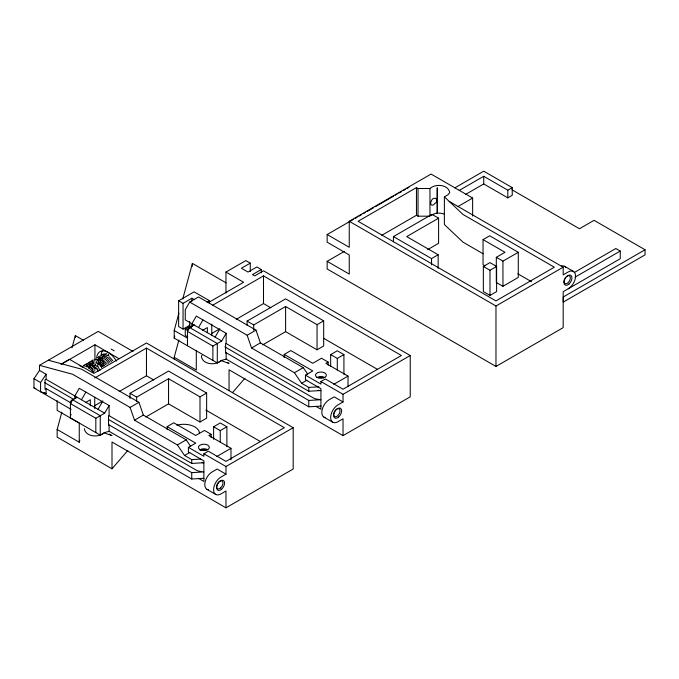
<?xml version="1.0" encoding="UTF-8"?>
<svg xmlns="http://www.w3.org/2000/svg" width="679" height="679" viewBox="0 0 679 679"><rect width="100%" height="100%" fill="white"/><g stroke="black" fill="none" stroke-linecap="round" stroke-linejoin="round"><path stroke-width="1.02" d="M71.125 409.378L33.95 387.93L33.958 378.721L39.484 370.428L39.484 365.327L98.26 331.394L133.059 351.493M39.484 370.428L46.121 374.256L40.587 382.549L40.57 391.749L46.096 393.676L46.096 388.575L71.185 403.054M95.824 432.582L95.832 418.272L104.676 413.172L109.098 405.516L79.265 388.295L74.843 395.942L74.843 398.497L77.05 397.223L71.337 400.517L70.421 402.104L70.412 417.908L100.246 435.129L104.668 432.582L109.098 431.301L191.741 479.018L203.895 478.296M100.246 435.129L100.254 415.718L72.628 399.77L71.337 400.517M201.994 462.637A10.94 6.315 0 0 0 203.895 462.73L191.741 463.434L109.098 415.726L109.098 405.516M187.463 345.704L187.472 329.901L188.389 328.313L194.101 325.02L188.389 328.313M191.894 326.293L191.894 323.747L196.316 316.091L226.149 333.313L226.141 343.523L308.784 391.24L320.938 390.535A10.94 6.315 0 0 1 318.112 390.315M212.875 360.379L212.883 346.069L221.727 340.968L226.149 333.313M178.891 313.206L174.206 330.495L174.206 338.142L217.297 362.934L217.305 343.523L189.679 327.567L187.463 331.394L212.883 346.069M84.315 428.729C85.724 436.962 98.582 437.904 104.099 432.846L112.001 435.629L109.319 434.085M187.811 336.971L185.265 335.494L185.24 329.137L189.653 326.574L189.67 321.456M100.594 359.25L100.848 357.179M87.285 366.881L87.583 365.438M90.095 365.217L90.392 363.757M92.879 363.647L93.176 362.204M98.463 360.413L98.761 358.962M72.033 347.792L75.344 335.596L83.542 340.332M127.822 450.483L112.001 468.807L57.155 437.14L57.155 429.484L61.84 412.204M57.155 429.484L79.256 442.241L79.808 440.213M182.744 298.972L192.386 263.393L226.124 282.871M174.206 338.142L174.758 336.113M174.206 359.199L174.206 357.281L178.891 340.001M100.441 358.622L101.205 357.23M102.351 357.646L102.173 359.216M92.038 363.511L92.785 362.119M201.986 355.338L201.366 356.526C202.766 364.759 215.633 365.701 221.15 360.651L229.052 363.435L227.261 362.399M86.394 366.855L87.201 365.344M89.221 365.192L89.942 363.791M97.632 360.294L98.447 358.767M72.628 399.77L70.421 403.598L95.832 418.272M81.472 399.77L85.894 392.123M98.048 409.344L102.47 401.688M307.68 374.112L303.258 367.636L260.397 342.887L255.975 330.13L198.523 296.952L189.687 302.062L185.265 309.709L185.265 319.919L221.727 340.968M198.523 327.575L202.945 319.919M215.099 337.14L219.512 329.485M88.694 362.832L90.282 361.423L94.016 360.982M103.004 356.212L103.921 355.397M232.49 392.623L244.873 378.279M91.538 361.143L93.159 359.785M83.186 365.939C86.377 362.043 91.988 365.064 94.398 368.281M86.046 364.275L89.238 362.467L93.379 363.443M98.489 356.721L100.45 356.008M200.025 450.364L202.469 449.549A5.466 3.157 0 0 1 206.62 449.863M318.205 377.668L319.52 377.346A5.466 3.157 0 0 1 323.671 377.66M102.945 354.149L106.773 353.725M224.834 346.859L313.206 397.869L315.472 398.87L320.938 399.736L308.784 400.432L226.141 352.724L225.581 353.046L225.589 343.846L226.141 343.523M108.699 419.588L196.155 470.072L198.421 471.073L203.895 471.93L191.741 472.635L109.09 424.927L108.53 425.249L108.538 416.049L109.098 415.726M61.39 364.037L69.53 359.335L93.838 373.374L146.46 342.997L293.184 427.702L293.184 469.019L225.98 507.816L112.001 442.012L112.001 468.807M61.017 364.377L94.941 344.788L118.91 358.631M225.954 293.056L225.954 272.075L245.84 260.592L250.262 263.146L250.262 271.541M190.128 325.02L183.05 329.103L178.636 326.557L178.636 300.78L194.101 291.851L209.573 300.78L209.573 302.842M46.121 374.256L46.121 379.357L45.018 380.002L45.001 389.203L46.096 388.575M250.262 263.146L241.418 268.247L248.039 272.067L256.874 266.966L261.296 269.521L261.296 272.661M178.636 300.78L183.05 303.335L191.894 298.234L194.381 299.668M261.296 269.521L252.452 274.622L254.667 275.895L263.503 270.794L410.235 355.507L410.235 396.816L343.031 435.621L229.052 369.809L229.052 390.425M207.019 302.257L209.573 300.78M208.207 302.715L243.617 282.277L225.954 272.075M574.128 272.593L615.828 248.522L620.25 251.069L620.25 258.724L563.18 291.698L563.18 327.651L495.976 366.448L327.151 268.977L327.151 261.322L349.252 274.087L349.252 254.948L327.151 242.191L327.151 234.535L349.252 247.292L349.252 221.286L431.046 174.062L472.635 198.064L472.635 216.1M327.151 234.535L353.513 219.317M355.329 218.265L357.146 217.212M358.962 216.168L361.686 214.589M363.511 213.546L365.327 212.493M367.144 211.441L373.509 207.766M375.326 206.722L393.497 196.223M395.322 195.179L397.139 194.126M398.955 193.074L401.679 191.503M403.496 190.451L405.321 189.407M407.137 188.355L408.953 187.302M93.108 371.617L94.941 370.564M212.629 305.27L263.503 275.895L401.391 355.507L343.031 389.203L325.351 378.992L320.929 381.547L320.929 384.102L305.465 375.164L305.465 379.756L320.929 388.694L320.929 409.233L316.38 406.602M416.456 187.591L358.088 221.286L495.976 300.899L554.344 267.203L463.027 214.479L444.38 196.834L447.928 194.788L449.736 192.624C448.335 184.391 435.468 183.449 429.96 188.507L418.026 188.499L416.456 187.591L416.456 215.277L381.802 235.282M94.67 377.991L146.46 348.098L284.348 427.702L225.98 461.397L208.3 451.196L203.878 453.75L203.878 456.296L188.414 447.368L188.414 451.959L203.878 460.888L203.878 481.436L198.421 478.279M202.631 330.308L207.358 327.575L207.358 332.676M327.151 261.322L344.423 251.357M454.769 187.905L483.728 171.184L512.238 187.642L512.238 195.297L507.816 197.852L483.728 183.941L465.548 194.44M85.579 402.511L90.315 399.778L90.315 405.898M459.182 190.451L483.728 176.285L507.816 190.196L512.238 187.642M211.721 333.482L219.903 328.755M236.25 319.317L263.503 303.581L270.811 307.799M94.67 405.677L102.852 400.958M119.198 391.52L146.46 375.784L153.76 380.002M247.088 325.292L247.088 321.099L285.604 298.862L323.679 320.844L323.679 345.984L317.051 349.804L285.604 331.649L262.824 344.805M393.447 241.834L393.447 236.598L431.963 214.36L438.592 218.188L438.592 243.32L427.66 249.634M430.842 215.676C434.636 212.697 439.814 212.434 444.21 214.131M130.037 398.539L130.037 393.302L168.553 371.065L206.637 393.048L206.637 418.179L199.999 422.007L168.553 403.852L145.781 416.999M458.036 206.492L472.635 198.064M247.088 321.099L253.717 324.927L285.604 306.518L317.051 324.672L323.679 320.844M438.592 218.188L406.704 236.598L438.159 254.752L438.159 268.366M130.037 393.302L136.666 397.13L168.553 378.721L199.999 396.876L206.637 393.048M189.687 302.062L247.139 335.231L255.975 330.13M39.484 365.327L72.636 374.256L130.088 407.425L138.932 402.324L143.345 415.081L186.216 439.831L190.629 446.307M217.297 362.934L221.719 360.379L226.149 359.098L308.784 406.814L320.938 406.101M247.139 335.231L251.561 347.988L260.397 342.887M130.088 407.425L134.51 420.191L143.345 415.081M393.447 236.598L431.53 258.58L438.159 254.752M284.204 357.561L284.204 354.421L290.833 350.593L312.798 363.273L321.507 358.249L328.135 362.077L328.135 365.217M483.049 239.619L489.678 235.791L518.281 252.299L518.281 277.431L502.944 286.292L496.315 282.464L496.315 257.324L505.015 252.299L483.049 239.619L483.049 264.751L484.882 265.812M167.153 429.765L167.153 426.624L173.782 422.796L195.747 435.477L204.455 430.452L211.084 434.28L211.084 437.42M251.561 347.988L294.423 372.737L303.258 367.636M330.665 366.117L330.665 354.591L337.293 350.763L343.922 354.591L343.922 374.494M483.346 266.44L489.983 262.612L496.612 266.44L496.612 291.58L489.983 295.407L483.346 291.58L483.346 266.44L489.983 270.267L496.612 266.44M134.51 420.191L177.372 444.94L186.216 439.831M213.613 439.364L213.613 426.794L220.242 422.966L226.879 426.794L226.879 446.689M305.465 375.164L312.798 370.929L284.204 354.421M328.135 362.077L325.928 363.35L348.021 376.107L348.021 386.58M496.315 257.324L502.944 261.152L518.281 252.299M330.665 354.591L337.293 358.419L343.922 354.591M188.414 447.368L195.747 443.132L167.153 426.624M211.084 434.28L208.877 435.553L230.979 448.31L230.979 459.827M294.423 372.737L301.603 383.262L306.908 380.198M213.613 426.794L220.242 430.622L226.879 426.794M177.372 444.94L184.552 455.465L189.857 452.401M333.762 384.348L348.021 376.107M216.711 456.543L230.979 448.31M320.929 381.547L343.031 394.304L410.235 355.507M349.252 221.286L495.976 306L563.18 267.203L563.18 274.859L568.264 271.923A10.312 5.958 -60 0 1 575.554 276.132A10.312 5.958 -60 0 1 568.264 288.762M203.878 453.75L225.98 466.507L293.184 427.702M343.031 394.304L343.031 401.96L337.947 404.896A10.312 5.958 -60 0 0 330.656 417.526A10.312 5.958 -60 0 0 337.947 421.735L343.031 418.799L343.031 435.621M225.98 466.507L225.98 474.163L220.896 477.091A10.312 5.958 -60 0 0 213.605 489.729A10.312 5.958 -60 0 0 220.896 493.939L225.98 491.002L225.98 507.816M575.011 277.185L620.25 251.069M645.05 249.762L563.247 296.995L563.247 302.096L645.05 254.871L645.05 249.762L594.057 220.327L579.459 228.747L511.991 189.797M101.477 354.964L103.318 354.387L107.324 355.363M102.139 356.399C105.695 354.693 109.098 358.393 111.492 361.61M99.261 358.037C102.699 356.229 106.561 360.133 108.699 363.223M96.554 359.624C100.11 357.926 103.505 361.635 105.899 364.844M86.836 365.608L89.883 366.465L93.218 369.325M92.412 362.382L93.889 362.544M97.572 357.646L101.825 358.639L107.214 363.969M83.636 365.701L87.778 366.668L93.235 372.041M89.552 364.02L92.624 364.835L97.513 369.682M301.603 383.262L308.784 387.412L318.918 386.826M184.552 455.465L191.741 459.607L200.857 459.08M416.456 215.277L418.026 216.185L429.96 216.194L429.96 188.507M95.001 359.225L98.981 360.218L104.422 365.582M48.328 360.226L81.472 369.155L138.932 402.324M33.95 387.93L35.792 388.566M102.631 356.195L106.518 358.376L110.006 362.365M564.58 266.304L573.424 271.413M449.201 201.391L563.18 267.203M483.117 253.768L463.027 242.165L444.38 224.52L444.38 196.834M517.814 273.798L531.513 281.709M323.773 338.38L377.651 369.486M343.031 401.96L334.187 396.859L329.111 399.787A10.312 5.958 -60 0 0 322.067 410.099A10.312 5.958 -60 0 0 325.462 417.61M189.653 326.574L191.427 327.592M185.24 329.137L187.794 330.605M174.206 330.495L187.463 338.142M323.951 417.144L332.795 422.245M174.206 357.281L196.299 370.047L196.299 350.907M205.813 410.048L260.6 441.681M225.98 474.163L217.144 469.053L212.06 471.99A10.312 5.958 -60 0 0 205.016 482.302A10.312 5.958 -60 0 0 208.411 489.805M46.121 379.357L104.676 413.172M44.789 382.71L73.926 399.507M33.958 378.721L40.587 382.549M206.9 489.347L215.744 494.448M70.412 414.3L71.329 414.827M44.441 392.717L46.096 393.676M98.2 361.601L103.106 366.456M109.344 356.789L112.807 360.744M98.158 363.231L101.629 367.203M95.323 364.827L97.207 366.685M98.26 371.167L96.639 367.95M104.116 365.786L102.24 359.929M101.587 364.156L102.75 366.575M101.527 367.314L100.102 362.747M93.133 372.151L91.707 367.543M98.905 364.615L98.489 361.236M94.508 365.973L95.009 368.273M100.602 359.369L100.857 361.695M92.896 364.47L92.938 366.117M90.112 366.134L90.146 367.772M88.856 366.999L88.898 368.459M226.141 352.724L226.149 359.098M109.09 424.927L109.098 431.301M507.816 190.196L507.816 197.852M502.944 261.152L502.944 286.292M495.976 306L495.976 366.448M489.983 270.267L489.983 295.407M483.728 176.285L483.728 183.941M431.53 258.58L431.53 264.869M418.026 188.499L418.026 216.185M337.293 358.419L337.293 369.945M317.051 324.672L317.051 349.804M308.784 387.412L308.784 391.24M308.784 400.432L308.784 406.814M285.604 306.518L285.604 331.649M263.503 275.895L263.503 303.581M253.717 324.927L253.717 330.164M220.242 430.622L220.242 442.139M211.78 324.095L211.78 335.434M199.999 396.876L199.999 422.007M192.386 263.393L192.386 266.261M191.894 298.234L191.894 301.323M191.741 459.607L191.741 463.434M191.741 472.635L191.741 479.018M183.05 303.335L183.05 329.103M168.553 378.721L168.553 403.852M146.46 348.098L146.46 375.784M136.666 397.13L136.666 401.314M94.941 344.788L94.941 361.287M94.941 363.35L94.941 365.404M94.941 367.466L94.941 369.529M94.729 397.325L94.737 408.665M79.256 442.241L79.256 423.102L57.155 410.345L57.155 400.703M75.344 335.596L75.344 337.505M95.798 362.518A9.93 5.135 55.3 0 1 97.64 363.834M200.016 449.727A5.466 3.157 0 0 1 207.749 449.727M176.913 425.224A15.625 9.022 0 0 1 199.448 433.312M79.418 365.557A16.406 9.472 60 0 1 83.194 367.602M100 370.581A16.406 9.472 60 0 1 97.479 364.784M96.995 362.841A16.406 9.472 60 0 1 96.698 360.948M96.622 358.283A16.406 9.472 60 0 1 104.116 350.941A16.406 9.472 60 0 1 116.406 361.109M101.044 355.737A16.406 9.472 60 0 1 102.571 350.788M111.11 349.133A16.406 9.472 60 0 1 114.131 350.882M333.779 413.494A4.481 2.589 -60 0 1 338.88 408.699A4.481 2.589 -60 0 1 338.184 415.225A4.481 2.589 -60 0 1 333.669 414.504M317.068 377.524A5.466 3.157 0 0 1 324.8 377.524M561.312 266.015A10.312 5.958 -60 0 1 565.743 267.382M566.337 276.642A4.481 2.589 -60 0 1 570.335 277.872A4.481 2.589 -60 0 1 566.337 283.712A4.481 2.589 -60 0 1 564.41 279.459M564.92 278.407A4.481 2.589 -60 0 1 565.573 277.448M437.242 187.964L437.242 213.096L437.242 187.964M107.825 355.321C108.725 357.595 109.294 352.74 107.825 355.321M436.962 200.347L436.427 202.079L433.499 204.803A3.955 2.283 -60 0 1 430.707 203.191A3.955 2.283 -60 0 1 433.499 198.344L435.791 198.336L436.962 200.347M220.616 487.938A4.481 2.589 -60 0 0 222.033 480.995A4.481 2.589 -60 0 0 216.728 485.697A4.481 2.589 -60 0 0 220.616 487.938M221.634 489.194A5.636 3.259 -60 0 0 223.425 480.46A5.636 3.259 -60 0 0 216.754 486.376A5.636 3.259 -60 0 0 221.634 489.194M201.145 450.101A5.466 3.157 0 0 0 209.353 447.368A5.466 3.157 0 0 0 201.145 444.635A5.466 3.157 0 0 0 201.145 450.101M317.068 377.397A5.466 3.157 0 0 0 326.217 375.988A5.466 3.157 0 0 0 319.512 372.117A5.466 3.157 0 0 0 317.068 377.397M338.685 416.999A5.636 3.259 -60 0 0 340.468 408.257A5.636 3.259 -60 0 0 333.796 414.173A5.636 3.259 -60 0 0 338.685 416.999M569.002 284.026A5.636 3.259 -60 0 0 570.784 275.292A5.636 3.259 -60 0 0 564.113 281.199A5.636 3.259 -60 0 0 569.002 284.026"/></g></svg>
